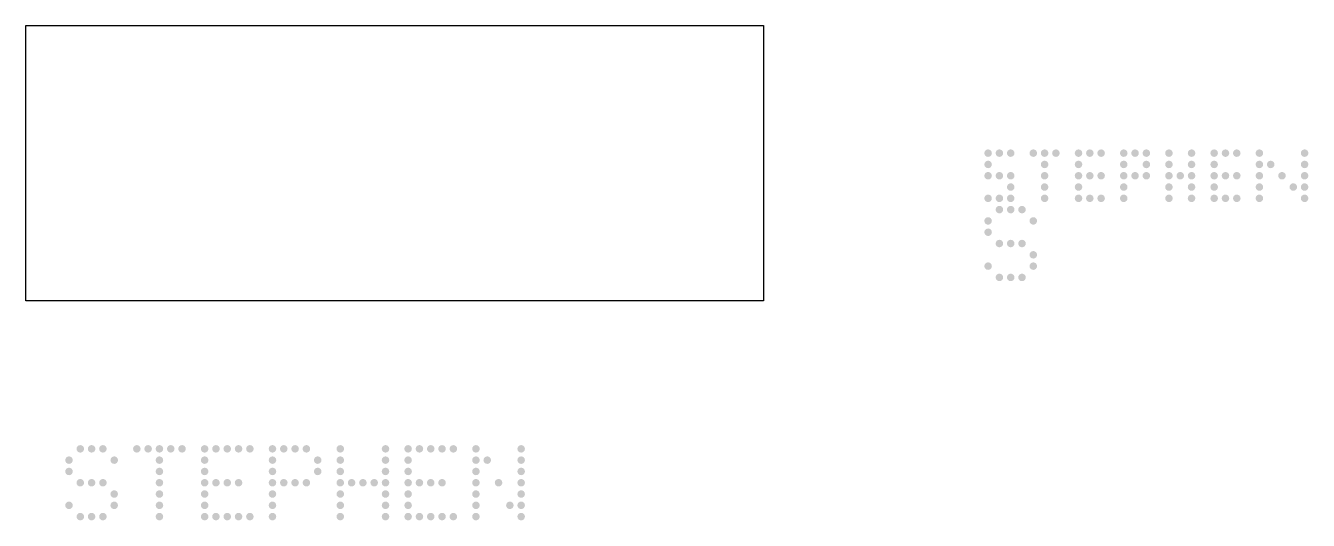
# Model space of a CAD drawing. Header units: millimetres. Extents: x 2844 to 3015, y 1353 to 1419.
import ezdxf

# ---------------------------------------------------------------- set-up
doc = ezdxf.new("R2010")
doc.units = ezdxf.units.MM
for name, color, linetype in [('e', 7, 'Continuous'), ('e2', 7, 'Continuous'), ('h', 7, 'Continuous'), ('n', 7, 'Continuous'), ('p', 7, 'Continuous'), ('s', 7, 'Continuous'), ('t', 7, 'Continuous')]:
    doc.layers.add(name, color=color, linetype=linetype)
picture_1 = doc.add_image_def('image1.jpg', size_in_pixel=(1198, 447))

msp = doc.modelspace()

# ---------------------------------------------------------------- hatches: boundary and pattern name
at = {"layer": 'e'}
h = msp.add_hatch(color=256, dxfattribs=at)
h.dxf.hatch_style = 1
h.paths.add_polyline_path([(2984.53, 1401.72, 1), (2983.53, 1401.72, 1)])
h.paths.add_polyline_path([(2984.53, 1400.22, 1), (2983.53, 1400.22, 1)])
h.paths.add_polyline_path([(2984.53, 1398.72, 1), (2983.53, 1398.72, 1)])
h.paths.add_polyline_path([(2984.53, 1397.22, 1), (2983.53, 1397.22, 1)])
h.paths.add_polyline_path([(2983.53, 1395.72, 1), (2984.53, 1395.72, 1)])
h.paths.add_polyline_path([(2986.03, 1395.72, 1), (2985.03, 1395.72, 1)])
h.paths.add_polyline_path([(2987.53, 1395.72, 1), (2986.53, 1395.72, 1)])
h.paths.add_polyline_path([(2986.53, 1398.72, 1), (2987.53, 1398.72, 1)])
h.paths.add_polyline_path([(2986.03, 1398.72, 1), (2985.03, 1398.72, 1)])
h.paths.add_polyline_path([(2986.03, 1401.72, 1), (2985.03, 1401.72, 1)])
h.paths.add_polyline_path([(2986.53, 1401.72, 1), (2987.53, 1401.72, 1)])
at = {"layer": 'e2'}
h = msp.add_hatch(color=256, dxfattribs=at)
h.dxf.hatch_style = 1
h.paths.add_polyline_path([(3001.53, 1401.72, 1), (3002.53, 1401.72, 1)])
h.paths.add_polyline_path([(3001.53, 1400.22, 1), (3002.53, 1400.22, 1)])
h.paths.add_polyline_path([(3001.53, 1398.72, 1), (3002.53, 1398.72, 1)])
h.paths.add_polyline_path([(3001.53, 1397.22, 1), (3002.53, 1397.22, 1)])
h.paths.add_polyline_path([(3002.53, 1395.72, 1), (3001.53, 1395.72, 1)])
h.paths.add_polyline_path([(3003.03, 1395.72, 1), (3004.03, 1395.72, 1)])
h.paths.add_polyline_path([(3004.53, 1395.72, 1), (3005.53, 1395.72, 1)])
h.paths.add_polyline_path([(3005.53, 1398.72, 1), (3004.53, 1398.72, 1)])
h.paths.add_polyline_path([(3004.03, 1398.72, 1), (3003.03, 1398.72, 1)])
h.paths.add_polyline_path([(3005.53, 1401.72, 1), (3004.53, 1401.72, 1)])
h.paths.add_polyline_path([(3004.03, 1401.72, 1), (3003.03, 1401.72, 1)])
h.paths.add_polyline_path([(3007.53, 1401.72, 1), (3008.53, 1401.72, 1)])
h.paths.add_polyline_path([(3008.53, 1400.22, 1), (3007.53, 1400.22, 1)])
h.paths.add_polyline_path([(3008.53, 1398.72, 1), (3007.53, 1398.72, 1)])
h.paths.add_polyline_path([(3008.53, 1397.22, 1), (3007.53, 1397.22, 1)])
h.paths.add_polyline_path([(3008.53, 1395.72, 1), (3007.53, 1395.72, 1)])
h.paths.add_polyline_path([(3010.03, 1400.22, 1), (3009.03, 1400.22, 1)])
h.paths.add_polyline_path([(3010.53, 1398.72, 1), (3011.53, 1398.72, 1)])
h.paths.add_polyline_path([(3012.03, 1397.22, 1), (3013.03, 1397.22, 1)])
h.paths.add_polyline_path([(3014.53, 1395.72, 1), (3013.53, 1395.72, 1)])
h.paths.add_polyline_path([(3013.53, 1397.22, 1), (3014.53, 1397.22, 1)])
h.paths.add_polyline_path([(3014.53, 1398.72, 1), (3013.53, 1398.72, 1)])
h.paths.add_polyline_path([(3014.53, 1400.22, 1), (3013.53, 1400.22, 1)])
h.paths.add_polyline_path([(3014.53, 1401.72, 1), (3013.53, 1401.72, 1)])
h = msp.add_hatch(color=256, dxfattribs=at)
h.dxf.hatch_style = 1
h.paths.add_polyline_path([(2894.57, 1362.46, 1), (2895.57, 1362.46, 1)])
h.paths.add_polyline_path([(2895.57, 1360.96, 1), (2894.57, 1360.96, 1)])
h.paths.add_polyline_path([(2897.07, 1362.46, 1), (2896.07, 1362.46, 1)])
h.paths.add_polyline_path([(2897.57, 1362.46, 1), (2898.57, 1362.46, 1)])
h.paths.add_polyline_path([(2900.07, 1362.46, 1), (2899.07, 1362.46, 1)])
h.paths.add_polyline_path([(2901.57, 1362.46, 1), (2900.57, 1362.46, 1)])
h.paths.add_polyline_path([(2895.57, 1359.46, 1), (2894.57, 1359.46, 1)])
h.paths.add_polyline_path([(2895.57, 1357.96, 1), (2894.57, 1357.96, 1)])
h.paths.add_polyline_path([(2897.07, 1357.96, 1), (2896.07, 1357.96, 1)])
h.paths.add_polyline_path([(2897.57, 1357.96, 1), (2898.57, 1357.96, 1)])
h.paths.add_polyline_path([(2900.07, 1357.96, 1), (2899.07, 1357.96, 1)])
h.paths.add_polyline_path([(2895.57, 1356.46, 1), (2894.57, 1356.46, 1)])
h.paths.add_polyline_path([(2894.57, 1354.96, 1), (2895.57, 1354.96, 1)])
h.paths.add_polyline_path([(2895.57, 1353.46, 1), (2894.57, 1353.46, 1)])
h.paths.add_polyline_path([(2896.07, 1353.46, 1), (2897.07, 1353.46, 1)])
h.paths.add_polyline_path([(2898.57, 1353.46, 1), (2897.57, 1353.46, 1)])
h.paths.add_polyline_path([(2900.07, 1353.46, 1), (2899.07, 1353.46, 1)])
h.paths.add_polyline_path([(2900.57, 1353.46, 1), (2901.57, 1353.46, 1)])
at = {"layer": 'h'}
h = msp.add_hatch(color=256, dxfattribs=at)
h.dxf.hatch_style = 1
h.paths.add_polyline_path([(2995.53, 1401.72, 1), (2996.53, 1401.72, 1)])
h.paths.add_polyline_path([(2995.53, 1400.22, 1), (2996.53, 1400.22, 1)])
h.paths.add_polyline_path([(2996.53, 1398.72, 1), (2995.53, 1398.72, 1)])
h.paths.add_polyline_path([(2996.53, 1397.22, 1), (2995.53, 1397.22, 1)])
h.paths.add_polyline_path([(2996.53, 1395.72, 1), (2995.53, 1395.72, 1)])
h.paths.add_polyline_path([(2997.03, 1398.72, 1), (2998.03, 1398.72, 1)])
h.paths.add_polyline_path([(2998.53, 1401.72, 1), (2999.53, 1401.72, 1)])
h.paths.add_polyline_path([(2998.53, 1400.22, 1), (2999.53, 1400.22, 1)])
h.paths.add_polyline_path([(2998.53, 1398.72, 1), (2999.53, 1398.72, 1)])
h.paths.add_polyline_path([(2998.53, 1397.22, 1), (2999.53, 1397.22, 1)])
h.paths.add_polyline_path([(2999.53, 1395.72, 1), (2998.53, 1395.72, 1)])
h = msp.add_hatch(color=256, dxfattribs=at)
h.dxf.hatch_style = 1
h.paths.add_polyline_path([(2886.57, 1362.46, 1), (2885.57, 1362.46, 1)])
h.paths.add_polyline_path([(2885.57, 1360.96, 1), (2886.57, 1360.96, 1)])
h.paths.add_polyline_path([(2886.57, 1359.46, 1), (2885.57, 1359.46, 1)])
h.paths.add_polyline_path([(2885.57, 1357.96, 1), (2886.57, 1357.96, 1)])
h.paths.add_polyline_path([(2885.57, 1356.46, 1), (2886.57, 1356.46, 1)])
h.paths.add_polyline_path([(2886.57, 1354.96, 1), (2885.57, 1354.96, 1)])
h.paths.add_polyline_path([(2886.57, 1353.46, 1), (2885.57, 1353.46, 1)])
h.paths.add_polyline_path([(2888.07, 1357.96, 1), (2887.07, 1357.96, 1)])
h.paths.add_polyline_path([(2889.57, 1357.96, 1), (2888.57, 1357.96, 1)])
h.paths.add_polyline_path([(2891.07, 1357.96, 1), (2890.07, 1357.96, 1)])
h.paths.add_polyline_path([(2892.57, 1357.96, 1), (2891.57, 1357.96, 1)])
h.paths.add_polyline_path([(2891.57, 1362.46, 1), (2892.57, 1362.46, 1)])
h.paths.add_polyline_path([(2892.57, 1360.96, 1), (2891.57, 1360.96, 1)])
h.paths.add_polyline_path([(2891.57, 1359.46, 1), (2892.57, 1359.46, 1)])
h.paths.add_polyline_path([(2892.57, 1356.46, 1), (2891.57, 1356.46, 1)])
h.paths.add_polyline_path([(2891.57, 1354.96, 1), (2892.57, 1354.96, 1)])
h.paths.add_polyline_path([(2892.57, 1353.46, 1), (2891.57, 1353.46, 1)])
at = {"layer": 'n'}
h = msp.add_hatch(color=256, dxfattribs=at)
h.dxf.hatch_style = 1
h.paths.add_polyline_path([(2904.57, 1362.46, 1), (2903.57, 1362.46, 1)])
h.paths.add_polyline_path([(2903.57, 1360.96, 1), (2904.57, 1360.96, 1)])
h.paths.add_polyline_path([(2904.57, 1359.46, 1), (2903.57, 1359.46, 1)])
h.paths.add_polyline_path([(2904.57, 1357.96, 1), (2903.57, 1357.96, 1)])
h.paths.add_polyline_path([(2903.57, 1356.46, 1), (2904.57, 1356.46, 1)])
h.paths.add_polyline_path([(2904.57, 1354.96, 1), (2903.57, 1354.96, 1)])
h.paths.add_polyline_path([(2904.57, 1353.46, 1), (2903.57, 1353.46, 1)])
h.paths.add_polyline_path([(2910.57, 1362.46, 1), (2909.57, 1362.46, 1)])
h.paths.add_polyline_path([(2910.57, 1360.96, 1), (2909.57, 1360.96, 1)])
h.paths.add_polyline_path([(2910.57, 1359.46, 1), (2909.57, 1359.46, 1)])
h.paths.add_polyline_path([(2910.57, 1357.96, 1), (2909.57, 1357.96, 1)])
h.paths.add_polyline_path([(2909.57, 1356.46, 1), (2910.57, 1356.46, 1)])
h.paths.add_polyline_path([(2909.57, 1354.96, 1), (2910.57, 1354.96, 1)])
h.paths.add_polyline_path([(2909.57, 1353.46, 1), (2910.57, 1353.46, 1)])
h.paths.add_polyline_path([(2906.07, 1360.96, 1), (2905.07, 1360.96, 1)])
h.paths.add_polyline_path([(2906.57, 1357.96, 1), (2907.57, 1357.96, 1)])
h.paths.add_polyline_path([(2908.07, 1354.96, 1), (2909.07, 1354.96, 1)])
at = {"layer": 'p'}
h = msp.add_hatch(color=256, dxfattribs=at)
h.dxf.hatch_style = 1
h.paths.add_polyline_path([(2989.53, 1395.72, 1), (2990.53, 1395.72, 1)])
h.paths.add_polyline_path([(2989.53, 1397.22, 1), (2990.53, 1397.22, 1)])
h.paths.add_polyline_path([(2990.53, 1398.72, 1), (2989.53, 1398.72, 1)])
h.paths.add_polyline_path([(2990.53, 1400.22, 1), (2989.53, 1400.22, 1)])
h.paths.add_polyline_path([(2990.53, 1401.72, 1), (2989.53, 1401.72, 1)])
h.paths.add_polyline_path([(2992.03, 1401.72, 1), (2991.03, 1401.72, 1)])
h.paths.add_polyline_path([(2993.53, 1401.72, 1), (2992.53, 1401.72, 1)])
h.paths.add_polyline_path([(2993.53, 1400.22, 1), (2992.53, 1400.22, 1)])
h.paths.add_polyline_path([(2992.53, 1398.72, 1), (2993.53, 1398.72, 1)])
h.paths.add_polyline_path([(2992.03, 1398.72, 1), (2991.03, 1398.72, 1)])
h = msp.add_hatch(color=256, dxfattribs=at)
h.dxf.hatch_style = 1
h.paths.add_polyline_path([(2876.57, 1362.46, 1), (2877.57, 1362.46, 1)])
h.paths.add_polyline_path([(2877.57, 1360.96, 1), (2876.57, 1360.96, 1)])
h.paths.add_polyline_path([(2877.57, 1359.46, 1), (2876.57, 1359.46, 1)])
h.paths.add_polyline_path([(2877.57, 1357.96, 1), (2876.57, 1357.96, 1)])
h.paths.add_polyline_path([(2877.57, 1356.46, 1), (2876.57, 1356.46, 1)])
h.paths.add_polyline_path([(2877.57, 1354.96, 1), (2876.57, 1354.96, 1)])
h.paths.add_polyline_path([(2876.57, 1353.46, 1), (2877.57, 1353.46, 1)])
h.paths.add_polyline_path([(2879.07, 1362.46, 1), (2878.07, 1362.46, 1)])
h.paths.add_polyline_path([(2880.57, 1362.46, 1), (2879.57, 1362.46, 1)])
h.paths.add_polyline_path([(2882.07, 1362.46, 1), (2881.07, 1362.46, 1)])
h.paths.add_polyline_path([(2883.57, 1360.96, 1), (2882.57, 1360.96, 1)])
h.paths.add_polyline_path([(2883.57, 1359.46, 1), (2882.57, 1359.46, 1)])
h.paths.add_polyline_path([(2881.07, 1357.96, 1), (2882.07, 1357.96, 1)])
h.paths.add_polyline_path([(2880.57, 1357.96, 1), (2879.57, 1357.96, 1)])
h.paths.add_polyline_path([(2879.07, 1357.96, 1), (2878.07, 1357.96, 1)])
at = {"layer": 's'}
h = msp.add_hatch(color=256, dxfattribs=at)
h.dxf.hatch_style = 1
h.paths.add_polyline_path([(2972.53, 1401.72, 1), (2971.53, 1401.72, 1)])
h.paths.add_polyline_path([(2973.03, 1401.72, 1), (2974.03, 1401.72, 1)])
h.paths.add_polyline_path([(2974.53, 1401.72, 1), (2975.53, 1401.72, 1)])
h.paths.add_polyline_path([(2971.53, 1400.22, 1), (2972.53, 1400.22, 1)])
h.paths.add_polyline_path([(2972.53, 1398.72, 1), (2971.53, 1398.72, 1)])
h.paths.add_polyline_path([(2973.03, 1398.72, 1), (2974.03, 1398.72, 1)])
h.paths.add_polyline_path([(2975.53, 1398.72, 1), (2974.53, 1398.72, 1)])
h.paths.add_polyline_path([(2974.53, 1397.22, 1), (2975.53, 1397.22, 1)])
h.paths.add_polyline_path([(2975.53, 1395.72, 1), (2974.53, 1395.72, 1)])
h.paths.add_polyline_path([(2974.03, 1395.72, 1), (2973.03, 1395.72, 1)])
h.paths.add_polyline_path([(2971.53, 1395.72, 1), (2972.53, 1395.72, 1)])
h = msp.add_hatch(color=256, dxfattribs=at)
h.dxf.hatch_style = 1
h.paths.add_polyline_path([(2975.53, 1394.22, 1), (2974.53, 1394.22, 1)])
h.paths.add_polyline_path([(2976.03, 1394.22, 1), (2977.03, 1394.22, 1)])
h.paths.add_polyline_path([(2974.03, 1394.22, 1), (2973.03, 1394.22, 1)])
h.paths.add_polyline_path([(2972.53, 1392.72, 1), (2971.53, 1392.72, 1)])
h.paths.add_polyline_path([(2972.53, 1391.22, 1), (2971.53, 1391.22, 1)])
h.paths.add_polyline_path([(2974.03, 1389.72, 1), (2973.03, 1389.72, 1)])
h.paths.add_polyline_path([(2975.53, 1389.72, 1), (2974.53, 1389.72, 1)])
h.paths.add_polyline_path([(2977.03, 1389.72, 1), (2976.03, 1389.72, 1)])
h.paths.add_polyline_path([(2978.53, 1392.72, 1), (2977.53, 1392.72, 1)])
h.paths.add_polyline_path([(2978.53, 1388.22, 1), (2977.53, 1388.22, 1)])
h.paths.add_polyline_path([(2977.53, 1386.72, 1), (2978.53, 1386.72, 1)])
h.paths.add_polyline_path([(2977.03, 1385.22, 1), (2976.03, 1385.22, 1)])
h.paths.add_polyline_path([(2974.53, 1385.22, 1), (2975.53, 1385.22, 1)])
h.paths.add_polyline_path([(2974.03, 1385.22, 1), (2973.03, 1385.22, 1)])
h.paths.add_polyline_path([(2972.53, 1386.72, 1), (2971.53, 1386.72, 1)])
h = msp.add_hatch(color=256, dxfattribs=at)
h.dxf.hatch_style = 1
h.paths.add_polyline_path([(2853.57, 1362.46, 1), (2852.57, 1362.46, 1)])
h.paths.add_polyline_path([(2854.07, 1362.46, 1), (2855.07, 1362.46, 1)])
h.paths.add_polyline_path([(2852.07, 1362.46, 1), (2851.07, 1362.46, 1)])
h.paths.add_polyline_path([(2850.57, 1360.96, 1), (2849.57, 1360.96, 1)])
h.paths.add_polyline_path([(2850.57, 1359.46, 1), (2849.57, 1359.46, 1)])
h.paths.add_polyline_path([(2852.07, 1357.96, 1), (2851.07, 1357.96, 1)])
h.paths.add_polyline_path([(2853.57, 1357.96, 1), (2852.57, 1357.96, 1)])
h.paths.add_polyline_path([(2855.07, 1357.96, 1), (2854.07, 1357.96, 1)])
h.paths.add_polyline_path([(2856.57, 1360.96, 1), (2855.57, 1360.96, 1)])
h.paths.add_polyline_path([(2856.57, 1356.46, 1), (2855.57, 1356.46, 1)])
h.paths.add_polyline_path([(2855.57, 1354.96, 1), (2856.57, 1354.96, 1)])
h.paths.add_polyline_path([(2855.07, 1353.46, 1), (2854.07, 1353.46, 1)])
h.paths.add_polyline_path([(2852.57, 1353.46, 1), (2853.57, 1353.46, 1)])
h.paths.add_polyline_path([(2852.07, 1353.46, 1), (2851.07, 1353.46, 1)])
h.paths.add_polyline_path([(2850.57, 1354.96, 1), (2849.57, 1354.96, 1)])
at = {"layer": 't'}
h = msp.add_hatch(color=256, dxfattribs=at)
h.dxf.hatch_style = 1
h.paths.add_polyline_path([(2978.53, 1401.72, 1), (2977.53, 1401.72, 1)])
h.paths.add_polyline_path([(2980.03, 1401.72, 1), (2979.03, 1401.72, 1)])
h.paths.add_polyline_path([(2981.53, 1401.72, 1), (2980.53, 1401.72, 1)])
h.paths.add_polyline_path([(2979.03, 1400.22, 1), (2980.03, 1400.22, 1)])
h.paths.add_polyline_path([(2979.03, 1398.72, 1), (2980.03, 1398.72, 1)])
h.paths.add_polyline_path([(2980.03, 1397.22, 1), (2979.03, 1397.22, 1)])
h.paths.add_polyline_path([(2980.03, 1395.72, 1), (2979.03, 1395.72, 1)])
h = msp.add_hatch(color=256, dxfattribs=at)
h.dxf.hatch_style = 1
h.paths.add_polyline_path([(2858.57, 1362.46, 1), (2859.57, 1362.46, 1)])
h.paths.add_polyline_path([(2861.07, 1362.46, 1), (2860.07, 1362.46, 1)])
h.paths.add_polyline_path([(2862.57, 1362.46, 1), (2861.57, 1362.46, 1)])
h.paths.add_polyline_path([(2864.07, 1362.46, 1), (2863.07, 1362.46, 1)])
h.paths.add_polyline_path([(2865.57, 1362.46, 1), (2864.57, 1362.46, 1)])
h.paths.add_polyline_path([(2861.57, 1360.96, 1), (2862.57, 1360.96, 1)])
h.paths.add_polyline_path([(2862.57, 1359.46, 1), (2861.57, 1359.46, 1)])
h.paths.add_polyline_path([(2861.57, 1357.96, 1), (2862.57, 1357.96, 1)])
h.paths.add_polyline_path([(2862.57, 1356.46, 1), (2861.57, 1356.46, 1)])
h.paths.add_polyline_path([(2862.57, 1354.96, 1), (2861.57, 1354.96, 1)])
h.paths.add_polyline_path([(2862.57, 1353.46, 1), (2861.57, 1353.46, 1)])
h = msp.add_hatch(color=256, dxfattribs=at)
h.dxf.hatch_style = 1
h.paths.add_polyline_path([(2868.57, 1362.46, 1), (2867.57, 1362.46, 1)])
h.paths.add_polyline_path([(2870.07, 1362.46, 1), (2869.07, 1362.46, 1)])
h.paths.add_polyline_path([(2871.57, 1362.46, 1), (2870.57, 1362.46, 1)])
h.paths.add_polyline_path([(2873.07, 1362.46, 1), (2872.07, 1362.46, 1)])
h.paths.add_polyline_path([(2874.57, 1362.46, 1), (2873.57, 1362.46, 1)])
h.paths.add_polyline_path([(2868.57, 1360.96, 1), (2867.57, 1360.96, 1)])
h.paths.add_polyline_path([(2867.57, 1359.46, 1), (2868.57, 1359.46, 1)])
h.paths.add_polyline_path([(2868.57, 1357.96, 1), (2867.57, 1357.96, 1)])
h.paths.add_polyline_path([(2870.07, 1357.96, 1), (2869.07, 1357.96, 1)])
h.paths.add_polyline_path([(2870.57, 1357.96, 1), (2871.57, 1357.96, 1)])
h.paths.add_polyline_path([(2873.07, 1357.96, 1), (2872.07, 1357.96, 1)])
h.paths.add_polyline_path([(2868.57, 1356.46, 1), (2867.57, 1356.46, 1)])
h.paths.add_polyline_path([(2868.57, 1354.96, 1), (2867.57, 1354.96, 1)])
h.paths.add_polyline_path([(2868.57, 1353.46, 1), (2867.57, 1353.46, 1)])
h.paths.add_polyline_path([(2870.07, 1353.46, 1), (2869.07, 1353.46, 1)])
h.paths.add_polyline_path([(2870.57, 1353.46, 1), (2871.57, 1353.46, 1)])
h.paths.add_polyline_path([(2873.07, 1353.46, 1), (2872.07, 1353.46, 1)])
h.paths.add_polyline_path([(2874.57, 1353.46, 1), (2873.57, 1353.46, 1)])

# ---------------------------------------------------------------- pictures from other files: only their frames are drawn
at = {"layer": 'n'}
image = msp.add_image(picture_1, insert=(2844.32, 1382.12), size_in_units=(97.89, 36.53), dxfattribs=at)
image.dxf.flags = 7

doc.saveas('drawing.dxf')
